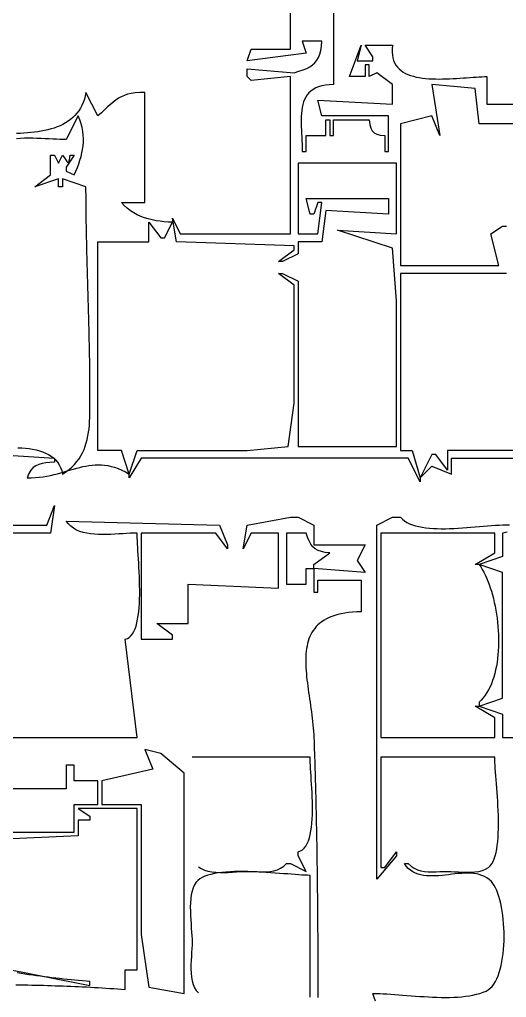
# Model space of a CAD drawing. Header units: metres. Extents: x 249 to 997, y 92 to 756.
# Drawn here: x 673.1 to 797, y 347 to 595.5 of the extents above; entities that cross this region are included whole.
import ezdxf

# ---------------------------------------------------------------- set-up
doc = ezdxf.new("R2010")
doc.units = ezdxf.units.M

msp = doc.modelspace()

# ---------------------------------------------------------------- linework, layer by layer
for p, q in [((753, 641), (753, 579)), ((742, 588), (742, 614)), ((750, 590), (745, 590)), ((745, 590), (746, 587)), ((749.8953, 588.751), (750, 590)), ((731, 585), (732, 588)), ((746, 587), (731, 585)), ((732, 588), (742, 588)), ((749.1601, 585.8674), (749.4817, 586.699)), ((749.4817, 586.699), (749.7247, 587.6555)), ((749.7247, 587.6555), (749.8953, 588.751)), ((757, 581), (760, 589)), ((760, 589), (759, 585)), ((763, 586), (761, 589)), ((761, 589), (768, 589)), ((767.9013, 588.0921), (767.8813, 587.2478)), ((767.8813, 587.2478), (767.9366, 586.4649)), ((768, 589), (767.9013, 588.0921)), ((747.6604, 583.9793), (748.2557, 584.5218)), ((748.2557, 584.5218), (748.7535, 585.1464)), ((748.7535, 585.1464), (749.1601, 585.8674)), ((759, 585), (763, 585)), ((763, 585), (763, 586)), ((767.9366, 586.4649), (768.064, 585.7414)), ((768.064, 585.7414), (768.2603, 585.0749)), ((768.2603, 585.0749), (768.5222, 584.4634)), ((768.5222, 584.4634), (768.8463, 583.9047)), ((731, 581), (731, 583)), ((731, 583), (743, 582)), ((743, 582), (744.1775, 582.3456)), ((744.1775, 582.3456), (745.2261, 582.7021)), ((745.2261, 582.7021), (746.1518, 583.0837)), ((746.1518, 583.0837), (746.9612, 583.5047)), ((746.9612, 583.5047), (747.6604, 583.9793)), ((762, 584), (761, 584)), ((761, 584), (761, 581)), ((762, 581), (762, 584)), ((764, 582), (762, 581)), ((768, 579), (764, 582)), ((768.8463, 583.9047), (769.2295, 583.3966)), ((769.2295, 583.3966), (769.6685, 582.937)), ((769.6685, 582.937), (770.16, 582.5238)), ((770.16, 582.5238), (770.7008, 582.1547)), ((770.7008, 582.1547), (771.2876, 581.8276)), ((771.2876, 581.8276), (771.9171, 581.5404)), ((732, 580), (731, 581)), ((742, 581), (732, 580)), ((742, 541), (742, 581)), ((761, 581), (757, 581)), ((771.9171, 581.5404), (772.586, 581.2909)), ((772.586, 581.2909), (773.2912, 581.0769)), ((773.2912, 581.0769), (774.0294, 580.8962)), ((774.0294, 580.8962), (774.7972, 580.7469)), ((774.7972, 580.7469), (775.5914, 580.6265)), ((775.5914, 580.6265), (776.4088, 580.5331)), ((776.4088, 580.5331), (777.2461, 580.4644)), ((777.2461, 580.4644), (778.1, 580.4183)), ((778.1, 580.4183), (778.9673, 580.3927)), ((778.9673, 580.3927), (779.8447, 580.3853)), ((779.8447, 580.3853), (780.7289, 580.394)), ((780.7289, 580.394), (781.6168, 580.4167)), ((781.6168, 580.4167), (782.5049, 580.4512)), ((782.5049, 580.4512), (783.3901, 580.4953)), ((783.3901, 580.4953), (784.2691, 580.5469)), ((784.2691, 580.5469), (785.1386, 580.6039)), ((785.1386, 580.6039), (785.9954, 580.664)), ((785.9954, 580.664), (786.8362, 580.7251)), ((786.8362, 580.7251), (787.6578, 580.7851)), ((787.6578, 580.7851), (788.4568, 580.8417)), ((788.4568, 580.8417), (789.2301, 580.8929)), ((789.2301, 580.8929), (789.9743, 580.9365)), ((789.9743, 580.9365), (790.6861, 580.9703)), ((790.6861, 580.9703), (791.3625, 580.9922)), ((791.3625, 580.9922), (792, 581)), ((792, 581), (792, 574)), ((690, 577), (689.8209, 576.0911)), ((693, 571), (690, 577)), ((701.5133, 576.7178), (700.5904, 576.5041)), ((702.543, 576.8715), (701.5133, 576.7178)), ((703.6988, 576.9654), (702.543, 576.8715)), ((705, 577), (703.6988, 576.9654)), ((705, 549), (705, 577)), ((746.721, 576.8673), (746.2932, 576.3538)), ((747.2172, 577.3325), (746.721, 576.8673)), ((747.7866, 577.7464), (747.2172, 577.3325)), ((748.4338, 578.1064), (747.7866, 577.7464)), ((749.1635, 578.4097), (748.4338, 578.1064)), ((749.9803, 578.6535), (749.1635, 578.4097)), ((750.8889, 578.835), (749.9803, 578.6535)), ((751.8939, 578.9514), (750.8889, 578.835)), ((753, 579), (751.8939, 578.9514)), ((768, 574), (768, 579)), ((789, 578), (778, 579)), ((778, 579), (780, 566)), ((790, 569), (789, 578)), ((689.3068, 574.4295), (688.9757, 573.6739)), ((689.5892, 575.2347), (689.3068, 574.4295)), ((689.8209, 576.0911), (689.5892, 575.2347)), ((696.9046, 574.5248), (696.2182, 573.9446)), ((697.5822, 575.0431), (696.9046, 574.5248)), ((698.2703, 575.4999), (697.5822, 575.0431)), ((698.9882, 575.8954), (698.2703, 575.4999)), ((699.7552, 576.2301), (698.9882, 575.8954)), ((700.5904, 576.5041), (699.7552, 576.2301)), ((745.3744, 574.5506), (745.174, 573.8712)), ((745.6246, 575.1926), (745.3744, 574.5506)), ((745.9293, 575.7946), (745.6246, 575.1926)), ((746.2932, 576.3538), (745.9293, 575.7946)), ((750, 571), (749, 575)), ((749, 575), (768, 574)), ((687.709, 571.6896), (687.2022, 571.1175)), ((688.1748, 572.3054), (687.709, 571.6896)), ((688.5977, 572.9663), (688.1748, 572.3054)), ((688.9757, 573.6739), (688.5977, 572.9663)), ((693.914, 571.8303), (693, 571)), ((694.7422, 572.5977), (693.914, 571.8303)), ((695.5039, 573.3024), (694.7422, 572.5977)), ((696.2182, 573.9446), (695.5039, 573.3024)), ((744.8258, 571.6371), (744.7784, 570.8364)), ((744.9044, 572.4117), (744.8258, 571.6371)), ((745.019, 573.1573), (744.9044, 572.4117)), ((745.174, 573.8712), (745.019, 573.1573)), ((792, 574), (811, 574)), ((684.8036, 569.2354), (684.1208, 568.859)), ((685.4551, 569.6479), (684.8036, 569.2354)), ((688, 571), (685, 565)), ((686.0733, 570.0981), (685.4551, 569.6479)), ((686.6563, 570.5875), (686.0733, 570.0981)), ((687.2022, 571.1175), (686.6563, 570.5875)), ((688.4175, 569.9898), (688, 571)), ((688.754, 569.0037), (688.4175, 569.9898)), ((744.7784, 570.8364), (744.7577, 570.0122)), ((744.7577, 570.0122), (744.7589, 569.1675)), ((744.7589, 569.1675), (744.7774, 568.3048)), ((767, 571), (750, 571)), ((751, 566), (751, 570)), ((751, 570), (752, 570)), ((752, 570), (752, 566)), ((753, 566), (753, 570)), ((753, 570), (762, 570)), ((762, 570), (762.2213, 568.8496)), ((767, 562), (767, 571)), ((778, 571), (770, 569)), ((780, 566), (778, 571)), ((675.0977, 566.6802), (674.1904, 566.6217)), ((675.997, 566.7571), (675.0977, 566.6802)), ((676.8864, 566.8537), (675.997, 566.7571)), ((677.7637, 566.9715), (676.8864, 566.8537)), ((678.6273, 567.1122), (677.7637, 566.9715)), ((679.475, 567.277), (678.6273, 567.1122)), ((680.305, 567.4677), (679.475, 567.277)), ((681.1152, 567.6855), (680.305, 567.4677)), ((681.9039, 567.9321), (681.1152, 567.6855)), ((682.669, 568.2088), (681.9039, 567.9321)), ((683.4086, 568.5173), (682.669, 568.2088)), ((684.1208, 568.859), (683.4086, 568.5173)), ((689.0131, 568.0385), (688.754, 569.0037)), ((689.1985, 567.0911), (689.0131, 568.0385)), ((689.3137, 566.1585), (689.1985, 567.0911)), ((744.7774, 568.3048), (744.8085, 567.4271)), ((744.8085, 567.4271), (744.8476, 566.5371)), ((762.2213, 568.8496), (762.4825, 567.9316)), ((762.4825, 567.9316), (762.8296, 567.2223)), ((762.8296, 567.2223), (763.3088, 566.6982)), ((763.3088, 566.6982), (763.9662, 566.3356)), ((770, 569), (770, 533)), ((801, 569), (790, 569)), ((673.339, 565.2845), (672.3085, 565.2164)), ((673.2769, 566.5799), (672.3593, 566.5535)), ((674.1904, 566.6217), (673.2769, 566.5799)), ((674.3821, 565.3232), (673.339, 565.2845)), ((675.432, 565.3366), (674.3821, 565.3232)), ((676.4827, 565.3289), (675.432, 565.3366)), ((677.5283, 565.3044), (676.4827, 565.3289)), ((678.5629, 565.2671), (677.5283, 565.3044)), ((679.5806, 565.2213), (678.5629, 565.2671)), ((680.5754, 565.171), (679.5806, 565.2213)), ((681.5415, 565.1206), (680.5754, 565.171)), ((682.4729, 565.074), (681.5415, 565.1206)), ((683.3637, 565.0357), (682.4729, 565.074)), ((684.208, 565.0096), (683.3637, 565.0357)), ((685, 565), (684.208, 565.0096)), ((689.2755, 563.4189), (689.3486, 564.3255)), ((689.3625, 565.2377), (689.3137, 566.1585)), ((689.3486, 564.3255), (689.3625, 565.2377)), ((744.8476, 566.5371), (744.89, 565.6376)), ((744.89, 565.6376), (744.9311, 564.7314)), ((744.9311, 564.7314), (744.9663, 563.8212)), ((746, 562), (746, 566)), ((746, 566), (751, 566)), ((752, 566), (753, 566)), ((763.9662, 566.3356), (764.8479, 566.1107)), ((764.8479, 566.1107), (766, 566)), ((766, 566), (766, 562)), ((688.9664, 561.6103), (689.1469, 562.5149)), ((689.1469, 562.5149), (689.2755, 563.4189)), ((744.9663, 563.8212), (744.9908, 562.9098)), ((744.9908, 562.9098), (745, 562)), ((745, 562), (746, 562)), ((766, 562), (767, 562)), ((681, 556), (681, 561)), ((681, 561), (682, 561)), ((682, 561), (683, 559)), ((683, 559), (684, 561)), ((684, 561), (684.6847, 560.0829)), ((684.6847, 560.0829), (685.1297, 559.448)), ((687, 561), (685, 558)), ((685.1297, 559.448), (685.4093, 559.1586)), ((685.4093, 559.1586), (685.5979, 559.2784)), ((685.5979, 559.2784), (685.77, 559.871)), ((685.77, 559.871), (686, 561)), ((686, 561), (687, 561)), ((688.1507, 558.8627), (688.4647, 559.7872)), ((688.4647, 559.7872), (688.7378, 560.7021)), ((688.7378, 560.7021), (688.9664, 561.6103)), ((685, 558), (685, 557)), ((685, 557), (687, 556)), ((687, 556), (687.4147, 556.9721)), ((687.4147, 556.9721), (687.7995, 557.9253)), ((687.7995, 557.9253), (688.1507, 558.8627)), ((769, 559), (744, 559)), ((744, 559), (744, 541)), ((769, 541), (769, 559)), ((677, 553), (681, 556)), ((683, 555), (677, 553)), ((683, 553), (683, 555)), ((690, 553), (684, 555)), ((684, 555), (684, 553)), ((684, 553), (683, 553)), ((690.001, 552.0008), (690, 553)), ((690.0043, 551.0017), (690.001, 552.0008)), ((690.0096, 550.0025), (690.0043, 551.0017)), ((690.0168, 549.0035), (690.0096, 550.0025)), ((747, 546), (746, 550)), ((746, 550), (767, 550)), ((767, 550), (767, 546)), ((690.0259, 548.0044), (690.0168, 549.0035)), ((690.0368, 547.0053), (690.0259, 548.0044)), ((690.0494, 546.0062), (690.0368, 547.0053)), ((699.7329, 548.2332), (699, 549)), ((699, 549), (705, 549)), ((700.5065, 547.5436), (699.7329, 548.2332)), ((701.3181, 546.9278), (700.5065, 547.5436)), ((702.1651, 546.3821), (701.3181, 546.9278)), ((749, 549), (748, 546)), ((749, 541), (750, 549)), ((750, 549), (749, 549)), ((751, 547), (750, 539)), ((767, 546), (751, 547)), ((690.0637, 545.0072), (690.0494, 546.0062)), ((690.0794, 544.0081), (690.0637, 545.0072)), ((703.0449, 545.903), (702.1651, 546.3821)), ((703.9547, 545.4869), (703.0449, 545.903)), ((704.892, 545.1303), (703.9547, 545.4869)), ((705.8542, 544.8295), (704.892, 545.1303)), ((706.8385, 544.5812), (705.8542, 544.8295)), ((707.8423, 544.3816), (706.8385, 544.5812)), ((708.863, 544.2272), (707.8423, 544.3816)), ((713, 539), (712, 545)), ((712, 545), (714, 541)), ((748, 546), (747, 546)), ((690.0967, 543.009), (690.0794, 544.0081)), ((690.1153, 542.0099), (690.0967, 543.009)), ((690.1351, 541.0108), (690.1153, 542.0099)), ((706, 539), (706, 544)), ((706, 544), (709, 540)), ((709.8979, 544.1146), (708.863, 544.2272)), ((710.9445, 544.04), (709.8979, 544.1146)), ((710, 540), (712, 544)), ((712, 544), (710.9445, 544.04)), ((767.9722, 537.3966), (754, 542)), ((754, 542), (769, 541)), ((793, 541), (796, 543)), ((796, 543), (797, 543)), ((690.1562, 540.0117), (690.1351, 541.0108)), ((690.1784, 539.0126), (690.1562, 540.0117)), ((709, 540), (710, 540)), ((714, 541), (742, 541)), ((744, 541), (749, 541)), ((795, 533), (793, 541)), ((690.2016, 538.0135), (690.1784, 539.0126)), ((690.2257, 537.0143), (690.2016, 538.0135)), ((690.2507, 536.0151), (690.2257, 537.0143)), ((693, 486), (693, 539)), ((693, 539), (706, 539)), ((743, 538), (713, 539)), ((739, 534), (743, 537)), ((743, 537), (743, 538)), ((750, 539), (744, 539)), ((744, 539), (744, 536)), ((769, 524), (767.9722, 537.3966)), ((690.2765, 535.0159), (690.2507, 536.0151)), ((690.3029, 534.0166), (690.2765, 535.0159)), ((744, 536), (740, 534)), ((690.3299, 533.0173), (690.3029, 534.0166)), ((690.3575, 532.018), (690.3299, 533.0173)), ((690.3855, 531.0186), (690.3575, 532.018)), ((740, 534), (739, 534)), ((770, 533), (795, 533)), ((690.4138, 530.0192), (690.3855, 531.0186)), ((690.4424, 529.0197), (690.4138, 530.0192)), ((743, 528), (739, 531)), ((739, 531), (740, 531)), ((740, 531), (744, 529)), ((797, 531), (770, 531)), ((770, 531), (770, 486)), ((690.4711, 528.0202), (690.4424, 529.0197)), ((690.5, 527.0206), (690.4711, 528.0202)), ((690.5288, 526.0209), (690.5, 527.0206)), ((743, 498), (743, 528)), ((744, 529), (744, 487)), ((690.5575, 525.0212), (690.5288, 526.0209)), ((690.5861, 524.0214), (690.5575, 525.0212)), ((690.6144, 523.0216), (690.5861, 524.0214)), ((690.6424, 522.0216), (690.6144, 523.0216)), ((690.67, 521.0216), (690.6424, 522.0216)), ((769, 487), (769, 524)), ((690.697, 520.0215), (690.67, 521.0216)), ((690.7234, 519.0214), (690.697, 520.0215)), ((690.7492, 518.0211), (690.7234, 519.0214)), ((690.7742, 517.0207), (690.7492, 518.0211)), ((690.7983, 516.0203), (690.7742, 517.0207)), ((690.8215, 515.0197), (690.7983, 516.0203)), ((690.8437, 514.0191), (690.8215, 515.0197)), ((690.8648, 513.0183), (690.8437, 514.0191)), ((690.8846, 512.0175), (690.8648, 513.0183)), ((690.9032, 511.0165), (690.8846, 512.0175)), ((690.9205, 510.0154), (690.9032, 511.0165)), ((690.9362, 509.0142), (690.9205, 510.0154)), ((690.9505, 508.0129), (690.9362, 509.0142)), ((690.9631, 507.0114), (690.9505, 508.0129)), ((690.974, 506.0099), (690.9631, 507.0114)), ((690.9831, 505.0082), (690.974, 506.0099)), ((690.9903, 504.0063), (690.9831, 505.0082)), ((690.9956, 503.0043), (690.9903, 504.0063)), ((690.9989, 502.0022), (690.9956, 503.0043)), ((691, 501), (690.9989, 502.0022)), ((691.003, 500.0607), (691, 501)), ((691.0098, 499.1141), (691.003, 500.0607)), ((691.0167, 498.1622), (691.0098, 499.1141)), ((691.0203, 497.207), (691.0167, 498.1622)), ((691.0168, 496.2506), (691.0203, 497.207)), ((741.3966, 487.0278), (743, 498)), ((690.9749, 494.3422), (691.0029, 495.295)), ((691.0029, 495.295), (691.0168, 496.2506)), ((690.7706, 491.5213), (690.8623, 492.4533)), ((690.8623, 492.4533), (690.9292, 493.3943)), ((690.9292, 493.3943), (690.9749, 494.3422)), ((690.3113, 488.7993), (690.4987, 489.6922)), ((690.4987, 489.6922), (690.6506, 490.6002)), ((690.6506, 490.6002), (690.7706, 491.5213)), ((689.816, 487.0667), (690.085, 487.9234)), ((690.085, 487.9234), (690.3113, 488.7993)), ((649.7137, 486.1342), (682, 484)), ((672.6945, 486.6721), (673.649, 486.6263)), ((673.649, 486.6263), (674.5911, 486.5514)), ((674.5911, 486.5514), (675.5161, 486.4446)), ((675.5161, 486.4446), (676.419, 486.3031)), ((676.419, 486.3031), (677.2954, 486.1239)), ((677.2954, 486.1239), (678.1402, 485.9043)), ((678.1402, 485.9043), (678.9489, 485.6414)), ((678.9489, 485.6414), (679.7166, 485.3323)), ((679.7166, 485.3323), (680.4387, 484.9742)), ((680.4387, 484.9742), (681.1103, 484.5641)), ((688.7179, 484.6317), (689.136, 485.4188)), ((689.136, 485.4188), (689.5008, 486.2311)), ((689.5008, 486.2311), (689.816, 487.0667)), ((699, 486), (693, 486)), ((701, 480), (699, 486)), ((701, 480), (703, 486)), ((703, 486), (731, 486)), ((731, 486), (741.3966, 487.0278)), ((744, 487), (769, 487)), ((770, 486), (773, 486)), ((773, 486), (775, 479)), ((778, 485), (775, 479)), ((779, 485), (778, 485)), ((782, 481), (779, 485)), ((782, 486), (782, 481)), ((837, 486), (782, 486)), ((677.9882, 482.4445), (677.2274, 482.1121)), ((678.8407, 482.6658), (677.9882, 482.4445)), ((679.7901, 482.8097), (678.8407, 482.6658)), ((680.8415, 482.9099), (679.7901, 482.8097)), ((682, 483), (680.8415, 482.9099)), ((681.1103, 484.5641), (681.7267, 484.0993)), ((681.7267, 484.0993), (682.2832, 483.5768)), ((682, 484), (682, 483)), ((682.2832, 483.5768), (682.7749, 482.9939)), ((682.7749, 482.9939), (683.1972, 482.3476)), ((683.1972, 482.3476), (683.5453, 481.635)), ((686.4413, 481.7765), (687.1082, 482.4422)), ((687.1082, 482.4422), (687.7075, 483.1414)), ((687.7075, 483.1414), (688.2429, 483.8719)), ((688.2429, 483.8719), (688.7179, 484.6317)), ((689.9741, 482.0278), (690.7511, 482.1611)), ((690.7511, 482.1611), (691.5313, 482.262)), ((691.5313, 482.262), (692.3172, 482.3262)), ((692.3172, 482.3262), (693.1111, 482.3494)), ((693.1111, 482.3494), (693.9152, 482.3273)), ((693.9152, 482.3273), (694.732, 482.2556)), ((694.732, 482.2556), (695.5638, 482.1298)), ((704, 484), (701, 479)), ((772, 484), (704, 484)), ((775, 478), (772, 484)), ((783, 480), (783, 484)), ((783, 484), (836, 484)), ((675.4446, 480.1126), (675, 479)), ((675.9607, 480.9798), (675.4446, 480.1126)), ((676.5533, 481.6351), (675.9607, 480.9798)), ((677.2274, 482.1121), (676.5533, 481.6351)), ((680.9745, 479.6624), (681.8698, 479.8663)), ((681.8698, 479.8663), (682.7427, 480.0855)), ((682.7427, 480.0855), (683.5954, 480.3154)), ((683.5453, 481.635), (683.8145, 480.8535)), ((683.5954, 480.3154), (684.4304, 480.552)), ((683.8145, 480.8535), (684, 480)), ((684, 480), (684.8908, 480.5533)), ((684.4304, 480.552), (685.2499, 480.7907)), ((684.8908, 480.5533), (685.7034, 481.1462)), ((685.2499, 480.7907), (686.0564, 481.0274)), ((685.7034, 481.1462), (686.4413, 481.7765)), ((686.0564, 481.0274), (686.8521, 481.2576)), ((686.8521, 481.2576), (687.6394, 481.4771)), ((687.6394, 481.4771), (688.4205, 481.6815)), ((688.4205, 481.6815), (689.198, 481.8665)), ((689.198, 481.8665), (689.9741, 482.0278)), ((695.5638, 482.1298), (696.4129, 481.9458)), ((696.4129, 481.9458), (697.2816, 481.6992)), ((697.2816, 481.6992), (698.1724, 481.3856)), ((698.1724, 481.3856), (699.0874, 481.0007)), ((699.0874, 481.0007), (700.0292, 480.5403)), ((700.0292, 480.5403), (701, 480)), ((701, 479), (701, 480)), ((775, 479), (778, 482)), ((778, 482), (783, 480)), ((675, 479), (676.0791, 479.022)), ((676.0791, 479.022), (677.1218, 479.0851)), ((677.1218, 479.0851), (678.1304, 479.185)), ((678.1304, 479.185), (679.1071, 479.3174)), ((679.1071, 479.3174), (680.0543, 479.478)), ((680.0543, 479.478), (680.9745, 479.6624)), ((775, 479), (775, 478)), ((680, 467), (682, 472)), ((682, 472), (681, 465)), ((685.5305, 467.302), (685, 468)), ((685, 468), (724, 467)), ((686.1455, 466.7021), (685.5305, 467.302)), ((731, 467), (742, 469)), ((742, 469), (743, 469)), ((743, 469), (744, 469)), ((744, 469), (748, 467)), ((764, 467), (768, 469)), ((768, 469), (769, 469)), ((769, 469), (770, 469)), ((770, 469), (770.4853, 468.5119)), ((770.4853, 468.5119), (771.0373, 468.0776)), ((771.0373, 468.0776), (771.6521, 467.6944)), ((771.6521, 467.6944), (772.3258, 467.3597)), ((772.3258, 467.3597), (773.0545, 467.0709)), ((651, 467), (680, 467)), ((681, 465), (652, 465)), ((686.8375, 466.1936), (686.1455, 466.7021)), ((687.5987, 465.7698), (686.8375, 466.1936)), ((688.4217, 465.4239), (687.5987, 465.7698)), ((689.2987, 465.1491), (688.4217, 465.4239)), ((690.2222, 464.9387), (689.2987, 465.1491)), ((691.1846, 464.786), (690.2222, 464.9387)), ((692.1783, 464.6843), (691.1846, 464.786)), ((698.3719, 464.7663), (697.3501, 464.7039)), ((699.3717, 464.8324), (698.3719, 464.7663)), ((700.3421, 464.8956), (699.3717, 464.8324)), ((701.2753, 464.9491), (700.3421, 464.8956)), ((702.1638, 464.9861), (701.2753, 464.9491)), ((703, 465), (702.1638, 464.9861)), ((703.0082, 464.4295), (703, 465)), ((723, 465), (704, 465)), ((704, 465), (704, 438)), ((726, 461), (723, 465)), ((724, 467), (726, 462)), ((730, 461), (731, 467)), ((732, 465), (730, 461)), ((739, 465), (732, 465)), ((739, 451), (739, 465)), ((746, 465), (741, 465)), ((741, 465), (741, 452)), ((746.3503, 463.926), (746, 465)), ((748, 467), (748, 462)), ((764, 377), (764, 467)), ((794, 465), (765, 465)), ((765, 465), (765, 413)), ((773.0545, 467.0709), (773.8343, 466.8253)), ((773.8343, 466.8253), (774.6614, 466.6204)), ((774.6614, 466.6204), (775.5318, 466.4536)), ((775.5318, 466.4536), (776.4416, 466.3221)), ((776.4416, 466.3221), (777.387, 466.2235)), ((777.387, 466.2235), (778.3641, 466.1551)), ((778.3641, 466.1551), (779.3689, 466.1142)), ((779.3689, 466.1142), (780.3977, 466.0984)), ((780.3977, 466.0984), (781.4465, 466.1048)), ((781.4465, 466.1048), (782.5113, 466.1311)), ((782.5113, 466.1311), (783.5884, 466.1744)), ((783.5884, 466.1744), (784.6738, 466.2323)), ((784.6738, 466.2323), (785.7637, 466.3021)), ((785.7637, 466.3021), (786.8541, 466.3811)), ((786.8541, 466.3811), (787.9412, 466.4669)), ((787.9412, 466.4669), (789.0211, 466.5567)), ((789.0211, 466.5567), (790.0898, 466.648)), ((790.0898, 466.648), (791.1436, 466.738)), ((791.1436, 466.738), (792.1784, 466.8244)), ((792.1784, 466.8244), (793.1905, 466.9043)), ((793.1905, 466.9043), (794.1759, 466.9752)), ((794, 460), (794, 465)), ((794.1759, 466.9752), (795.1307, 467.0345)), ((795.1307, 467.0345), (796.051, 467.0796)), ((797.1672, 465.2411), (796, 465)), ((796, 465), (796, 459)), ((796.051, 467.0796), (796.9331, 467.1078)), ((796.9331, 467.1078), (797.7729, 467.1166)), ((693.1957, 464.6267), (692.1783, 464.6843)), ((694.2292, 464.6067), (693.1957, 464.6267)), ((695.2711, 464.6173), (694.2292, 464.6067)), ((696.3139, 464.652), (695.2711, 464.6173)), ((697.3501, 464.7039), (696.3139, 464.652)), ((703.0315, 463.7728), (703.0082, 464.4295)), ((703.0675, 463.0367), (703.0315, 463.7728)), ((703.114, 462.228), (703.0675, 463.0367)), ((746.7413, 462.9938), (746.3503, 463.926)), ((747.1895, 462.198), (746.7413, 462.9938)), ((703.1686, 461.3536), (703.114, 462.228)), ((703.2291, 460.4204), (703.1686, 461.3536)), ((703.2933, 459.4352), (703.2291, 460.4204)), ((726, 462), (726, 461)), ((747.7113, 461.5336), (747.1895, 462.198)), ((748.3231, 460.9953), (747.7113, 461.5336)), ((748, 462), (761, 462)), ((748, 457), (752, 460)), ((749.0414, 460.578), (748.3231, 460.9953)), ((749.8827, 460.2765), (749.0414, 460.578)), ((750.8634, 460.0855), (749.8827, 460.2765)), ((752, 460), (750.8634, 460.0855)), ((761, 462), (759, 458)), ((789, 457), (794, 460)), ((703.3588, 458.4048), (703.2933, 459.4352)), ((703.4234, 457.3361), (703.3588, 458.4048)), ((703.4848, 456.2359), (703.4234, 457.3361)), ((759, 458), (761, 455)), ((796, 459), (790, 457)), ((703.5407, 455.1112), (703.4848, 456.2359)), ((703.5888, 453.9687), (703.5407, 455.1112)), ((746, 452), (746, 456)), ((746, 456), (748, 456)), ((748, 456), (748, 457)), ((761, 455), (748, 456)), ((748, 456), (748, 450)), ((790, 457), (789, 457)), ((790, 457), (790.4066, 456.4025)), ((796, 455), (790, 457)), ((790.4066, 456.4025), (790.8, 455.7593)), ((790.8, 455.7593), (791.1794, 455.073)), ((791.1794, 455.073), (791.5442, 454.346)), ((796, 423), (796, 455)), ((703.6269, 452.8153), (703.5888, 453.9687)), ((703.6527, 451.6578), (703.6269, 452.8153)), ((749, 450), (749, 453)), ((749, 453), (760, 453)), ((760, 453), (760, 445)), ((791.5442, 454.346), (791.8939, 453.5807)), ((791.8939, 453.5807), (792.2279, 452.7797)), ((792.2279, 452.7797), (792.5456, 451.9455)), ((703.6639, 450.5032), (703.6527, 451.6578)), ((703.6582, 449.3582), (703.6639, 450.5032)), ((716, 442), (716, 452)), ((716, 452), (739, 451)), ((741, 452), (746, 452)), ((748, 450), (749, 450)), ((792.5456, 451.9455), (792.8464, 451.0805)), ((792.8464, 451.0805), (793.1296, 450.1872)), ((793.1296, 450.1872), (793.3948, 449.2681)), ((703.5871, 447.1245), (703.6334, 448.2297)), ((703.6334, 448.2297), (703.6582, 449.3582)), ((793.3948, 449.2681), (793.6413, 448.3256)), ((793.6413, 448.3256), (793.8685, 447.3624)), ((793.8685, 447.3624), (794.0759, 446.3807)), ((703.297, 444.0177), (703.4212, 445.0117)), ((703.4212, 445.0117), (703.5171, 446.0496)), ((703.5171, 446.0496), (703.5871, 447.1245)), ((757.8006, 444.8849), (756.7874, 444.778)), ((758.871, 444.9591), (757.8006, 444.8849)), ((760, 445), (758.871, 444.9591)), ((794.0759, 446.3807), (794.2627, 445.3832)), ((794.2627, 445.3832), (794.4286, 444.3722)), ((702.9547, 442.1889), (703.1423, 443.0745)), ((703.1423, 443.0745), (703.297, 444.0177)), ((750.0097, 442.4665), (749.4909, 442.073)), ((750.5715, 442.8346), (750.0097, 442.4665)), ((751.1779, 443.1766), (750.5715, 442.8346)), ((751.8302, 443.4917), (751.1779, 443.1766)), ((752.5298, 443.7793), (751.8302, 443.4917)), ((753.2782, 444.0385), (752.5298, 443.7793)), ((754.0768, 444.2688), (753.2782, 444.0385)), ((754.9269, 444.4692), (754.0768, 444.2688)), ((755.8299, 444.6392), (754.9269, 444.4692)), ((756.7874, 444.778), (755.8299, 444.6392)), ((794.4286, 444.3722), (794.5728, 443.3504)), ((794.5728, 443.3504), (794.6947, 442.32)), ((701.8309, 439.3595), (702.1725, 439.9462)), ((702.1725, 439.9462), (702.4721, 440.6179)), ((702.4721, 440.6179), (702.7321, 441.3677)), ((702.7321, 441.3677), (702.9547, 442.1889)), ((712, 439), (708, 442)), ((708, 442), (716, 442)), ((747.819, 440.2593), (747.4947, 439.7496)), ((748.1793, 440.7472), (747.819, 440.2593)), ((748.5772, 441.2126), (748.1793, 440.7472)), ((749.0139, 441.6548), (748.5772, 441.2126)), ((749.4909, 442.073), (749.0139, 441.6548)), ((794.6947, 442.32), (794.7938, 441.2838)), ((794.7938, 441.2838), (794.8695, 440.244)), ((794.8695, 440.244), (794.9212, 439.2033)), ((700, 438), (700.532, 438.1781)), ((703, 413), (700, 438)), ((700.532, 438.1781), (701.0129, 438.4686)), ((701.0129, 438.4686), (701.4452, 438.8647)), ((701.4452, 438.8647), (701.8309, 439.3595)), ((704, 438), (712, 438)), ((712, 438), (712, 439)), ((746.5303, 437.5073), (746.3654, 436.8995)), ((746.7244, 438.0969), (746.5303, 437.5073)), ((746.9488, 438.6677), (746.7244, 438.0969)), ((747.2051, 439.2188), (746.9488, 438.6677)), ((747.4947, 439.7496), (747.2051, 439.2188)), ((794.9212, 439.2033), (794.9483, 438.164)), ((794.9483, 438.164), (794.9501, 437.1287)), ((746.0307, 434.9744), (745.9678, 434.3011)), ((746.117, 435.6323), (746.0307, 434.9744)), ((746.2281, 436.2743), (746.117, 435.6323)), ((746.3654, 436.8995), (746.2281, 436.2743)), ((794.8759, 435.08), (794.7986, 434.0714)), ((794.9262, 436.0999), (794.8759, 435.08)), ((794.9501, 437.1287), (794.9262, 436.0999)), ((745.9068, 432.9118), (745.9057, 432.1971)), ((745.927, 433.6134), (745.9068, 432.9118)), ((745.9678, 434.3011), (745.927, 433.6134)), ((794.6938, 433.0768), (794.5608, 432.0986)), ((794.7986, 434.0714), (794.6938, 433.0768)), ((745.9057, 432.1971), (745.9225, 431.47)), ((745.9225, 431.47), (745.9556, 430.7312)), ((745.9556, 430.7312), (746.0037, 429.9816)), ((746.0037, 429.9816), (746.0654, 429.2217)), ((794.208, 430.2011), (793.9869, 429.2868)), ((794.3991, 431.1392), (794.208, 430.2011)), ((794.5608, 432.0986), (794.3991, 431.1392)), ((746.0654, 429.2217), (746.1392, 428.4524)), ((746.1392, 428.4524), (746.2238, 427.6742)), ((746.2238, 427.6742), (746.3177, 426.8881)), ((793.4527, 427.5397), (793.1383, 426.7118)), ((793.7354, 428.3989), (793.4527, 427.5397)), ((793.9869, 429.2868), (793.7354, 428.3989)), ((746.3177, 426.8881), (746.4196, 426.0947)), ((746.4196, 426.0947), (746.528, 425.2946)), ((746.528, 425.2946), (746.6416, 424.4887)), ((792.412, 425.1596), (791.999, 424.4404)), ((792.7916, 425.9176), (792.412, 425.1596)), ((793.1383, 426.7118), (792.7916, 425.9176)), ((746.6416, 424.4887), (746.7588, 423.6777)), ((746.7588, 423.6777), (746.8784, 422.8622)), ((746.8784, 422.8622), (746.9989, 422.0431)), ((790, 421), (796, 423)), ((790.5529, 422.5396), (790, 422)), ((791.07, 423.1279), (790.5529, 422.5396)), ((791.5518, 423.7623), (791.07, 423.1279)), ((791.999, 424.4404), (791.5518, 423.7623)), ((746.9989, 422.0431), (747.1188, 421.221)), ((747.1188, 421.221), (747.2369, 420.3966)), ((747.2369, 420.3966), (747.3517, 419.5708)), ((794, 418), (789, 421)), ((789, 421), (790, 421)), ((790, 422), (790, 421)), ((790, 421), (796, 419)), ((747.3517, 419.5708), (747.4617, 418.7441)), ((747.4617, 418.7441), (747.5656, 417.9174)), ((747.5656, 417.9174), (747.6619, 417.0913)), ((794, 413), (794, 418)), ((796, 419), (796, 413)), ((747.6619, 417.0913), (747.7494, 416.2666)), ((747.7494, 416.2666), (747.8264, 415.444)), ((747.8264, 415.444), (747.8917, 414.6242)), ((640, 413), (703, 413)), ((747.8917, 414.6242), (747.9439, 413.808)), ((747.9439, 413.808), (747.9815, 412.9961)), ((747.9815, 412.9961), (748.0177, 412.0002)), ((765, 413), (794, 413)), ((796, 413), (871, 413)), ((748.0177, 412.0002), (748.0531, 411.004)), ((748.0531, 411.004), (748.0876, 410.0075)), ((705, 410), (707, 405)), ((709, 409), (705, 410)), ((715, 404), (709, 409)), ((747, 408), (717, 408)), ((747.0095, 407.4013), (747, 408)), ((748.0876, 410.0075), (748.1213, 409.0108)), ((748.1213, 409.0108), (748.1541, 408.0139)), ((748.1541, 408.0139), (748.1861, 407.0166)), ((794, 408), (765, 408)), ((765, 408), (765, 380)), ((794.0094, 407.4005), (794, 408)), ((687, 406), (685, 406)), ((685, 406), (685, 400)), ((687, 402), (687, 406)), ((747.0363, 406.7149), (747.0095, 407.4013)), ((747.0774, 405.9489), (747.0363, 406.7149)), ((747.1296, 405.111), (747.0774, 405.9489)), ((747.1901, 404.2092), (747.1296, 405.111)), ((748.1861, 407.0166), (748.2173, 406.0191)), ((748.2173, 406.0191), (748.2477, 405.0214)), ((794.0362, 406.7192), (794.0094, 407.4005)), ((794.0781, 405.9623), (794.0362, 406.7192)), ((794.1327, 405.136), (794.0781, 405.9623)), ((794.1977, 404.2468), (794.1327, 405.136)), ((707, 405), (694, 402)), ((715, 389), (715, 404)), ((747.2559, 403.2513), (747.1901, 404.2092)), ((747.324, 402.2454), (747.2559, 403.2513)), ((748.2477, 405.0214), (748.2774, 404.0234)), ((748.2774, 404.0234), (748.3062, 403.0252)), ((748.3062, 403.0252), (748.3343, 402.0268)), ((794.2707, 403.301), (794.1977, 404.2468)), ((794.3495, 402.3048), (794.2707, 403.301)), ((693, 402), (687, 402)), ((693, 396), (693, 402)), ((694, 402), (694, 396)), ((747.3913, 401.1992), (747.324, 402.2454)), ((747.455, 400.1207), (747.3913, 401.1992)), ((748.3343, 402.0268), (748.3616, 401.0282)), ((748.3616, 401.0282), (748.3881, 400.0293)), ((794.4317, 401.2646), (794.3495, 402.3048)), ((794.515, 400.1867), (794.4317, 401.2646)), ((794.5971, 399.0774), (794.515, 400.1867)), ((685, 400), (663, 400)), ((747.5121, 399.0178), (747.455, 400.1207)), ((747.5595, 397.8984), (747.5121, 399.0178)), ((747.5942, 396.7703), (747.5595, 397.8984)), ((748.3881, 400.0293), (748.4139, 399.0303)), ((748.4139, 399.0303), (748.439, 398.031)), ((748.439, 398.031), (748.4634, 397.0316)), ((794.6756, 397.943), (794.5971, 399.0774)), ((794.7482, 396.7899), (794.6756, 397.943)), ((687, 389), (687, 396)), ((687, 396), (693, 396)), ((694, 396), (704, 396)), ((704, 396), (704, 363)), ((747.6134, 395.6416), (747.5942, 396.7703)), ((747.614, 394.5201), (747.6134, 395.6416)), ((748.4634, 397.0316), (748.4871, 396.0319)), ((748.4871, 396.0319), (748.51, 395.0321)), ((794.8126, 395.6244), (794.7482, 396.7899)), ((794.8664, 394.4527), (794.8126, 395.6244)), ((703, 395), (688, 395)), ((688, 395), (691, 393)), ((691, 393), (691, 392)), ((703, 354), (703, 395)), ((747.5474, 392.3302), (747.593, 393.4137)), ((747.593, 393.4137), (747.614, 394.5201)), ((748.51, 395.0321), (748.5323, 394.0321)), ((748.5323, 394.0321), (748.5539, 393.032)), ((748.5539, 393.032), (748.5748, 392.0317)), ((794.9074, 393.2812), (794.8664, 394.4527)), ((794.9332, 392.1162), (794.9074, 393.2812)), ((691, 392), (688, 392)), ((688, 392), (688, 388)), ((747.2336, 389.297), (747.3707, 390.264)), ((747.3707, 390.264), (747.4743, 391.2777)), ((747.4743, 391.2777), (747.5474, 392.3302)), ((748.5748, 392.0317), (748.5951, 391.0312)), ((748.5951, 391.0312), (748.6147, 390.0306)), ((794.9299, 389.8311), (794.9415, 390.9641)), ((794.9415, 390.9641), (794.9332, 392.1162)), ((688, 388), (665, 387)), ((666, 389), (687, 389)), ((715, 348), (715, 389)), ((746.847, 387.5348), (747.06, 388.3846)), ((747.06, 388.3846), (747.2336, 389.297)), ((748.6147, 390.0306), (748.6337, 389.0299)), ((748.6337, 389.0299), (748.6521, 388.029)), ((748.6521, 388.029), (748.6698, 387.028)), ((794.8379, 387.6478), (794.8962, 388.7236)), ((794.8962, 388.7236), (794.9299, 389.8311)), ((745.5404, 384.9185), (745.9412, 385.4393)), ((745.9412, 385.4393), (746.2905, 386.0542)), ((746.2905, 386.0542), (746.5915, 386.7553)), ((746.5915, 386.7553), (746.847, 387.5348)), ((748.6698, 387.028), (748.687, 386.0268)), ((748.687, 386.0268), (748.7035, 385.0256)), ((794.493, 384.6744), (794.6387, 385.6169)), ((794.6387, 385.6169), (794.7529, 386.6101)), ((794.7529, 386.6101), (794.8379, 387.6478)), ((744, 384), (744.5728, 384.1909)), ((744, 383), (744, 384)), ((746, 379), (744, 383)), ((744.5728, 384.1909), (745.0853, 384.4997)), ((745.0853, 384.4997), (745.5404, 384.9185)), ((748.7035, 385.0256), (748.7195, 384.0243)), ((748.7195, 384.0243), (748.7349, 383.0228)), ((748.7349, 383.0228), (748.7497, 382.0212)), ((769, 383), (764, 377)), ((766, 380), (769, 384)), ((769, 384), (769, 383)), ((793.8438, 382.2143), (794.0979, 382.9668)), ((794.0979, 382.9668), (794.3135, 383.7889)), ((794.3135, 383.7889), (794.493, 384.6744)), ((739.5247, 379.8082), (740.2975, 380.3253)), ((740.2975, 380.3253), (741, 381)), ((741, 381), (742, 381)), ((742, 381), (746, 379)), ((748.7497, 382.0212), (748.764, 381.0196)), ((748.764, 381.0196), (748.7777, 380.0179)), ((771.4804, 380.3411), (771, 381)), ((771, 381), (772, 381)), ((772.0033, 379.7747), (771.4804, 380.3411)), ((772, 381), (772.7024, 380.3253)), ((772.7024, 380.3253), (773.4752, 379.8082)), ((792.3966, 380.0277), (792.8277, 380.4382)), ((792.8277, 380.4382), (793.211, 380.9437)), ((793.211, 380.9437), (793.549, 381.5379)), ((793.549, 381.5379), (793.8438, 382.2143)), ((718.6033, 380.179), (719.3229, 379.7099)), ((719.3229, 379.7099), (720.1399, 379.3489)), ((720.1399, 379.3489), (721.0384, 379.0837)), ((720.9873, 378.0186), (720.2389, 377.7517)), ((721.8023, 378.2473), (720.9873, 378.0186)), ((721.0384, 379.0837), (722.0025, 378.902)), ((722.6783, 378.44), (721.8023, 378.2473)), ((722.0025, 378.902), (723.0162, 378.7916)), ((723.6095, 378.5988), (722.6783, 378.44)), ((723.0162, 378.7916), (724.0636, 378.7401)), ((724.59, 378.726), (723.6095, 378.5988)), ((724.0636, 378.7401), (725.1287, 378.7354)), ((725.6142, 378.8239), (724.59, 378.726)), ((725.1287, 378.7354), (726.1957, 378.765)), ((726.6763, 378.8945), (725.6142, 378.8239)), ((726.1957, 378.765), (727.2485, 378.8168)), ((727.7705, 378.9402), (726.6763, 378.8945)), ((727.2485, 378.8168), (728.2713, 378.8785)), ((728.8911, 378.9631), (727.7705, 378.9402)), ((728.2713, 378.8785), (729.2481, 378.9377)), ((730.0322, 378.9655), (728.8911, 378.9631)), ((729.2481, 378.9377), (730.1629, 378.9823)), ((731.1882, 378.9494), (730.0322, 378.9655)), ((730.1629, 378.9823), (731, 379)), ((731, 379), (731.9705, 378.9838)), ((732.3533, 378.9173), (731.1882, 378.9494)), ((731.9705, 378.9838), (732.9578, 378.9482)), ((733.5217, 378.8712), (732.3533, 378.9173)), ((732.9578, 378.9482), (733.9522, 378.913)), ((734.6876, 378.8134), (733.5217, 378.8712)), ((733.9522, 378.913), (734.944, 378.8977)), ((735.8453, 378.7461), (734.6876, 378.8134)), ((734.944, 378.8977), (735.9234, 378.922)), ((736.9891, 378.6715), (735.8453, 378.7461)), ((735.9234, 378.922), (736.8809, 379.0055)), ((736.8809, 379.0055), (737.8067, 379.168)), ((738.1131, 378.5917), (736.9891, 378.6715)), ((737.8067, 379.168), (738.6912, 379.429)), ((739.2116, 378.5091), (738.1131, 378.5917)), ((738.6912, 379.429), (739.5247, 379.8082)), ((740.2788, 378.4258), (739.2116, 378.5091)), ((741.309, 378.344), (740.2788, 378.4258)), ((742.2965, 378.266), (741.309, 378.344)), ((743.2354, 378.1939), (742.2965, 378.266)), ((744.1199, 378.13), (743.2354, 378.1939)), ((744.9445, 378.0764), (744.1199, 378.13)), ((745.7031, 378.0354), (744.9445, 378.0764)), ((746.3902, 378.0092), (745.7031, 378.0354)), ((747, 378), (746.3902, 378.0092)), ((747, 347), (747, 378)), ((748.7777, 380.0179), (748.7909, 379.0161)), ((748.7909, 379.0161), (748.8036, 378.0142)), ((748.8036, 378.0142), (748.8158, 377.0123)), ((765, 380), (766, 380)), ((772.5659, 379.2947), (772.0033, 379.7747)), ((773.1653, 378.895), (772.5659, 379.2947)), ((773.7988, 378.5695), (773.1653, 378.895)), ((773.4752, 379.8082), (774.3087, 379.429)), ((774.4636, 378.3123), (773.7988, 378.5695)), ((774.3087, 379.429), (775.1932, 379.168)), ((775.1569, 378.1173), (774.4636, 378.3123)), ((775.876, 377.9784), (775.1569, 378.1173)), ((775.1932, 379.168), (776.119, 379.0055)), ((776.6181, 377.8897), (775.876, 377.9784)), ((776.119, 379.0055), (777.0764, 378.922)), ((777.3804, 377.8451), (776.6181, 377.8897)), ((777.0764, 378.922), (778.0559, 378.8977)), ((778.1601, 377.8385), (777.3804, 377.8451)), ((778.0559, 378.8977), (779.0476, 378.913)), ((778.9545, 377.8639), (778.1601, 377.8385)), ((779.7608, 377.9153), (778.9545, 377.8639)), ((779.0476, 378.913), (780.042, 378.9482)), ((780.5761, 377.9866), (779.7608, 377.9153)), ((780.042, 378.9482), (781.0293, 378.9838)), ((781.3978, 378.0718), (780.5761, 377.9866)), ((781.0293, 378.9838), (782, 379)), ((782.2231, 378.1648), (781.3978, 378.0718)), ((782, 379), (782.8428, 378.9801)), ((783.0492, 378.2597), (782.2231, 378.1648)), ((782.8428, 378.9801), (783.77, 378.9321)), ((783.8732, 378.3504), (783.0492, 378.2597)), ((783.77, 378.9321), (784.7601, 378.8728)), ((784.6925, 378.4307), (783.8732, 378.3504)), ((785.5042, 378.4948), (784.6925, 378.4307)), ((784.7601, 378.8728), (785.7919, 378.8191)), ((786.3057, 378.5365), (785.5042, 378.4948)), ((785.7919, 378.8191), (786.8442, 378.7881)), ((787.094, 378.5499), (786.3057, 378.5365)), ((786.8442, 378.7881), (787.8956, 378.7968)), ((787.8665, 378.5288), (787.094, 378.5499)), ((788.6203, 378.4673), (787.8665, 378.5288)), ((787.8956, 378.7968), (788.925, 378.862)), ((789.3527, 378.3593), (788.6203, 378.4673)), ((788.925, 378.862), (789.911, 379.0007)), ((790.0609, 378.1987), (789.3527, 378.3593)), ((789.911, 379.0007), (790.8325, 379.2299)), ((790.7421, 377.9796), (790.0609, 378.1987)), ((791.3936, 377.6959), (790.7421, 377.9796)), ((790.8325, 379.2299), (791.6681, 379.5666)), ((791.6681, 379.5666), (792.3966, 380.0277)), ((717.5922, 375.6049), (717.245, 374.848)), ((718.0277, 376.2577), (717.5922, 375.6049)), ((718.4516, 376.6996), (718.0277, 376.2577)), ((718.9653, 377.0944), (718.4516, 376.6996)), ((719.563, 377.4444), (718.9653, 377.0944)), ((720.2389, 377.7517), (719.563, 377.4444)), ((748.8158, 377.0123), (748.8275, 376.0103)), ((748.8275, 376.0103), (748.8386, 375.0083)), ((792.0126, 377.3415), (791.3936, 377.6959)), ((792.5963, 376.9104), (792.0126, 377.3415)), ((793.1419, 376.3966), (792.5963, 376.9104)), ((793.5097, 375.9529), (793.1419, 376.3966)), ((793.8581, 375.4258), (793.5097, 375.9529)), ((794.1865, 374.8209), (793.8581, 375.4258)), ((716.7819, 373.0768), (716.6495, 372.0898)), ((716.9777, 374.0008), (716.7819, 373.0768)), ((717.245, 374.848), (716.9777, 374.0008)), ((748.8386, 375.0083), (748.8493, 374.0062)), ((748.8493, 374.0062), (748.8596, 373.0041)), ((748.8596, 373.0041), (748.8693, 372.002)), ((794.4942, 374.1438), (794.1865, 374.8209)), ((794.7807, 373.4004), (794.4942, 374.1438)), ((795.0454, 372.5961), (794.7807, 373.4004)), ((716.5721, 371.0536), (716.5415, 369.9818)), ((716.6495, 372.0898), (716.5721, 371.0536)), ((748.8693, 372.002), (748.8786, 370.9998)), ((748.8786, 370.9998), (748.8875, 369.9976)), ((795.2877, 371.7367), (795.0454, 372.5961)), ((795.5069, 370.8279), (795.2877, 371.7367)), ((795.7025, 369.8752), (795.5069, 370.8279)), ((716.5415, 369.9818), (716.5492, 368.8883)), ((716.5492, 368.8883), (716.5871, 367.7866)), ((748.8875, 369.9976), (748.896, 368.9954)), ((748.896, 368.9954), (748.904, 367.9932)), ((748.904, 367.9932), (748.9116, 366.9911)), ((795.874, 368.8845), (795.7025, 369.8752)), ((796.0206, 367.8613), (795.874, 368.8845)), ((796.1418, 366.8112), (796.0206, 367.8613)), ((716.5871, 367.7866), (716.6469, 366.6905)), ((716.6469, 366.6905), (716.7202, 365.6137)), ((716.7202, 365.6137), (716.7988, 364.57)), ((748.9116, 366.9911), (748.9188, 365.9889)), ((748.9188, 365.9889), (748.9257, 364.9867)), ((796.2371, 365.7401), (796.1418, 366.8112)), ((796.3058, 364.6534), (796.2371, 365.7401)), ((618.0394, 364.4321), (691, 350)), ((704, 363), (705.9884, 349.6034)), ((716.7988, 364.57), (716.8744, 363.5731)), ((716.8744, 363.5731), (716.9386, 362.6366)), ((748.9257, 364.9867), (748.9321, 363.9846)), ((748.9321, 363.9846), (748.9382, 362.9824)), ((748.9382, 362.9824), (748.944, 361.9804)), ((796.3473, 363.557), (796.3058, 364.6534)), ((796.361, 362.4565), (796.3473, 363.557)), ((716.9386, 362.6366), (716.9832, 361.7743)), ((717, 361), (716.9814, 360.2354)), ((716.9832, 361.7743), (717, 361)), ((748.944, 361.9804), (748.9493, 360.9783)), ((748.9493, 360.9783), (748.9544, 359.9763)), ((796.3029, 360.2656), (796.3464, 361.3574)), ((796.3464, 361.3574), (796.361, 362.4565)), ((716.8703, 358.4268), (716.8023, 357.4208)), ((716.9341, 359.3713), (716.8703, 358.4268)), ((716.9814, 360.2354), (716.9341, 359.3713)), ((748.9544, 359.9763), (748.9591, 358.9744)), ((748.9591, 358.9744), (748.9635, 357.9725)), ((748.9635, 357.9725), (748.9676, 356.9707)), ((795.9925, 357.0898), (796.1265, 358.1261)), ((796.1265, 358.1261), (796.2297, 359.1866)), ((796.2297, 359.1866), (796.3029, 360.2656)), ((716.7425, 356.3724), (716.7031, 355.3008)), ((716.8023, 357.4208), (716.7425, 356.3724)), ((748.9676, 356.9707), (748.9715, 355.9689)), ((748.9715, 355.9689), (748.975, 354.9673)), ((795.63, 355.1125), (795.8272, 356.0834)), ((795.8272, 356.0834), (795.9925, 357.0898)), ((673.4958, 353.0415), (672.5104, 353.189)), ((674.4801, 352.8974), (673.4958, 353.0415)), ((700, 349), (700, 354)), ((700, 354), (703, 354)), ((716.7031, 355.3008), (716.6966, 354.225)), ((716.6966, 354.225), (716.7351, 353.1641)), ((716.7351, 353.1641), (716.831, 352.1371)), ((748.975, 354.9673), (748.9782, 353.9657)), ((748.9782, 353.9657), (748.9812, 352.9642)), ((748.9812, 352.9642), (748.984, 351.9629)), ((794.8409, 352.4695), (795.1374, 353.2999)), ((795.1374, 353.2999), (795.4003, 354.1828)), ((795.4003, 354.1828), (795.63, 355.1125)), ((675.4632, 352.7566), (674.4801, 352.8974)), ((676.4452, 352.6191), (675.4632, 352.7566)), ((677.4259, 352.4852), (676.4452, 352.6191)), ((678.4053, 352.3547), (677.4259, 352.4852)), ((679.3833, 352.2277), (678.4053, 352.3547)), ((680.36, 352.1044), (679.3833, 352.2277)), ((681.3353, 351.9847), (680.36, 352.1044)), ((682.3091, 351.8687), (681.3353, 351.9847)), ((683.2814, 351.7564), (682.3091, 351.8687)), ((684.2521, 351.648), (683.2814, 351.7564)), ((685.2212, 351.5434), (684.2521, 351.648)), ((686.1887, 351.4428), (685.2212, 351.5434)), ((687.1545, 351.3461), (686.1887, 351.4428)), ((688.1186, 351.2534), (687.1545, 351.3461)), ((689.0809, 351.1648), (688.1186, 351.2534)), ((690.0414, 351.0803), (689.0809, 351.1648)), ((691, 351), (690.0414, 351.0803)), ((691, 350), (691, 351)), ((716.831, 352.1371), (716.9967, 351.1631)), ((716.9967, 351.1631), (717.2445, 350.2612)), ((748.984, 351.9629), (748.9865, 350.9616)), ((748.9865, 350.9616), (748.9887, 349.9604)), ((793.7431, 350.3502), (794.1443, 350.989)), ((794.1443, 350.989), (794.51, 351.6974)), ((794.51, 351.6974), (794.8409, 352.4695)), ((672.1918, 350.195), (673.1916, 350.1793)), ((673.1916, 350.1793), (674.1911, 350.1619)), ((674.1911, 350.1619), (675.1901, 350.1427)), ((675.1901, 350.1427), (676.1887, 350.1218)), ((676.1887, 350.1218), (677.1869, 350.0991)), ((677.1869, 350.0991), (678.1847, 350.0745)), ((678.1847, 350.0745), (679.182, 350.0481)), ((679.182, 350.0481), (680.1788, 350.0198)), ((680.1788, 350.0198), (681.1752, 349.9895)), ((681.1752, 349.9895), (682.171, 349.9573)), ((682.171, 349.9573), (683.1664, 349.923)), ((683.1664, 349.923), (684.1613, 349.8867)), ((684.1613, 349.8867), (685.1556, 349.8483)), ((685.1556, 349.8483), (686.1494, 349.8079)), ((686.1494, 349.8079), (687.1427, 349.7652)), ((687.1427, 349.7652), (688.1353, 349.7204)), ((688.1353, 349.7204), (689.1275, 349.6734)), ((689.1275, 349.6734), (690.119, 349.6241)), ((690.119, 349.6241), (691.11, 349.5726)), ((691.11, 349.5726), (692.1003, 349.5187)), ((692.1003, 349.5187), (693.0901, 349.4624)), ((693.0901, 349.4624), (694.0792, 349.4038)), ((694.0792, 349.4038), (695.0676, 349.3428)), ((695.0676, 349.3428), (696.0554, 349.2793)), ((696.0554, 349.2793), (697.0426, 349.2133)), ((697.0426, 349.2133), (698.0291, 349.1447)), ((698.0291, 349.1447), (699.0149, 349.0736)), ((699.0149, 349.0736), (700, 349)), ((705.9884, 349.6034), (715, 348)), ((717.2445, 350.2612), (717.5866, 349.4505)), ((717.5866, 349.4505), (718.0355, 348.7501)), ((718.0355, 348.7501), (718.6034, 348.179)), ((748.9887, 349.9604), (748.9908, 348.9594)), ((748.9908, 348.9594), (748.9926, 347.9585)), ((748.9926, 347.9585), (748.9943, 346.9577)), ((763.3459, 346.9895), (763, 348)), ((763, 348), (763.8385, 347.9908)), ((763.8385, 347.9908), (764.7148, 347.9648)), ((764.7148, 347.9648), (765.6259, 347.9241)), ((789.3348, 347.7718), (790.1877, 348.0102)), ((790.1877, 348.0102), (791.0009, 348.2867)), ((791.0009, 348.2867), (791.7716, 348.6034)), ((791.7716, 348.6033), (792.3206, 348.9074)), ((792.3206, 348.9074), (792.8318, 349.3037)), ((792.8318, 349.3037), (793.3058, 349.7865)), ((793.3058, 349.7865), (793.7431, 350.3502)), ((763.6612, 345.9823), (763.3459, 346.9895)), ((765.6259, 347.9241), (766.5688, 347.8708)), ((766.5688, 347.8708), (767.5405, 347.8069)), ((767.5405, 347.8069), (768.5381, 347.7346)), ((768.5381, 347.7346), (769.5585, 347.656)), ((769.5585, 347.656), (770.5989, 347.5732)), ((770.5989, 347.5732), (771.6562, 347.4883)), ((771.6562, 347.4883), (772.7274, 347.4035)), ((772.7274, 347.4035), (773.8096, 347.3208)), ((773.8096, 347.3208), (774.8998, 347.2424)), ((774.8998, 347.2424), (775.995, 347.1703)), ((775.995, 347.1703), (777.0922, 347.1066)), ((777.0922, 347.1066), (778.1885, 347.0536)), ((778.1885, 347.0536), (779.2809, 347.0132)), ((779.2809, 347.0132), (780.3664, 346.9877)), ((780.3664, 346.9877), (781.4421, 346.979)), ((781.4421, 346.979), (782.5049, 346.9894)), ((782.5049, 346.9894), (783.5518, 347.0209)), ((783.5518, 347.0209), (784.58, 347.0756)), ((784.58, 347.0756), (785.5864, 347.1557)), ((785.5864, 347.1557), (786.5681, 347.2633)), ((786.5681, 347.2633), (787.522, 347.4004)), ((787.522, 347.4004), (788.4452, 347.5692)), ((788.4452, 347.5692), (789.3348, 347.7718))]:
    msp.add_line(p, q)

doc.saveas('drawing.dxf')
